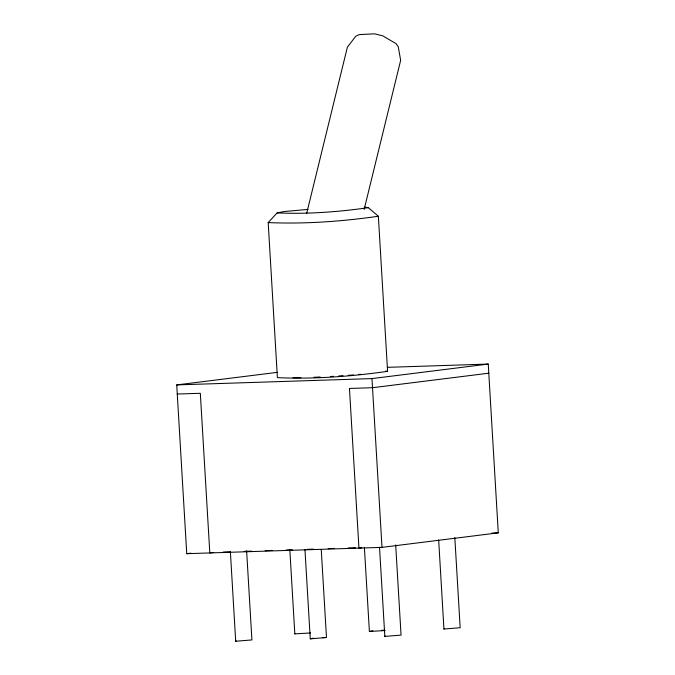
<?xml version="1.0" encoding="UTF-8"?>
<svg xmlns="http://www.w3.org/2000/svg" width="675" height="675" viewBox="0 0 675 675"><rect width="100%" height="100%" fill="white"/><g stroke="black" fill="none" stroke-linecap="round" stroke-linejoin="round"><path stroke-width="1.01" d="M306.619 213.621L347.38 47.174L355.759 36.256L359.286 34.594L374.583 33.826L382.835 35.859L396.098 43.681L398.267 46.752L400.655 60.32L364.154 209.41M364.298 207.132L368.339 207.672L378.363 216.253L387.577 371.334C351.245 376.523 314.052 379.266 277.4 377.654L268.186 222.573L277.13 212.903L284.293 211.528L308.062 209.393M230.403 552.125L235.693 641.25L236.115 640.845M289.837 549.982L294.823 633.867L295.245 633.462M304.965 549.712L310.264 638.837L313.723 638.179M364.399 547.568L369.385 631.454L372.853 630.796M379.527 547.29L384.826 636.424L385.248 636.01M438.657 539.907L443.947 629.041L444.378 628.627M368.339 207.672C338.259 211.967 307.471 214.237 277.13 212.903M378.363 216.253C342.031 221.442 304.838 224.184 268.186 222.573M387.475 367.335L488.253 364.07L498.277 532.845L381.999 547.358L186.747 553.686L176.723 384.91L277.425 372.338M176.723 384.91L371.976 378.591L488.253 364.07M488.793 373.199L372.516 387.712L349.456 388.462L358.94 548.108L361.893 547.737M186.747 553.686L190.898 553.163M213.747 552.445L209.807 552.935L200.323 393.289L177.263 394.04M358.594 374.456L360.644 374.254M310.618 632.964L294.823 633.867M385.18 630.551L369.385 631.454M330.37 376.532L333.517 376.321M338.766 375.958L342.959 375.671M348.207 375.317L353.455 374.954M313.993 377.291L320.136 377.004M491.991 533.048L498.277 532.845M223.138 552.049L230.487 551.812M244.139 551.365L251.497 551.129M265.148 550.69L272.498 550.454M286.149 550.007L292.452 549.804M307.159 549.332L313.453 549.121M328.16 548.648L334.462 548.446M348.114 547.999L355.463 547.763M381.763 630.264L384.649 630.172M443.947 629.041L460.173 627.725L454.815 537.545M322.642 637.647L325.519 637.554M235.693 641.25L251.918 639.934L246.62 550.808M310.264 638.837L326.481 637.521L321.249 549.442M384.826 636.424L401.051 635.108L395.693 544.928M292.925 377.764L300.89 377.663M385.543 371.064L387.577 371.334M371.976 378.591L381.999 547.358"/></g></svg>
